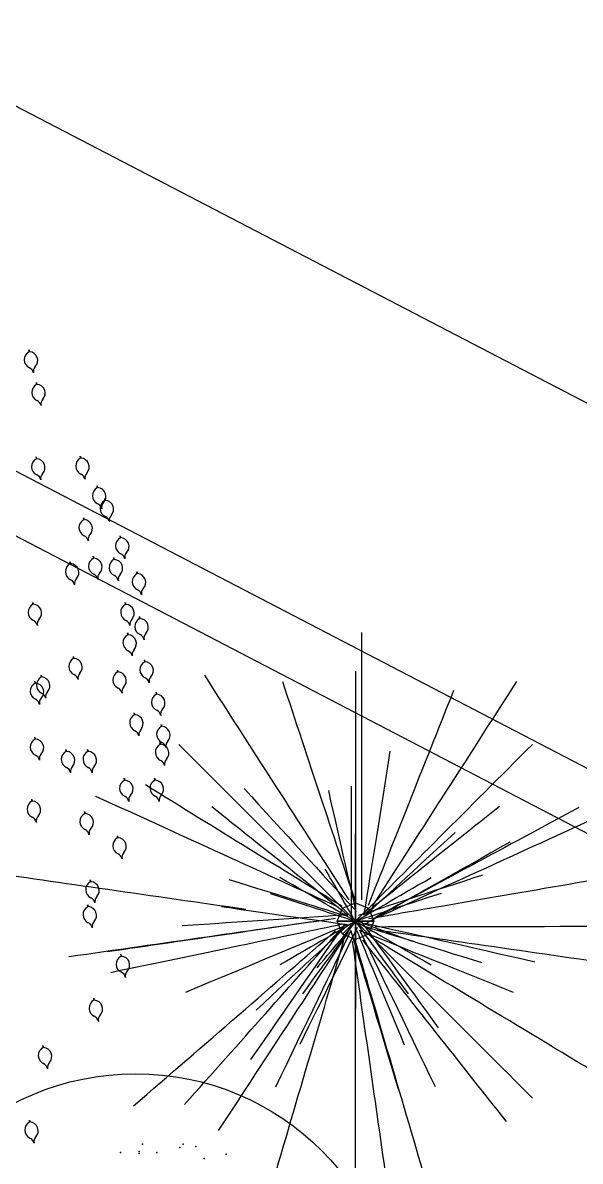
# Model space of a CAD drawing. Extents: x 3907.4 to 3911.57, y -3054.42 to -3053.7.
# Drawn here: x 3907.68989 to 3907.69954, y -3053.82828 to -3053.80858 of the extents above; entities that cross this region are included whole.
import ezdxf

# ---------------------------------------------------------------- set-up
doc = ezdxf.new("R2010")
doc.units = 0
doc.header["$LTSCALE"] = 2
doc.header["$MEASUREMENT"] = 0
for name, color, linetype in [('ARAZİ', 7, 'CONTINUOUS'), ('AĞAÇ', 9, 'CONTINUOUS'), ('OLÇÜ', 6, 'CONTINUOUS')]:
    doc.layers.add(name, color=color, linetype=linetype)

msp = doc.modelspace()

# ---------------------------------------------------------------- linework, layer by layer
at = {"layer": 'ARAZİ', "color": 7}
msp.add_line((3907.654234502852, -3053.797852681288), (3907.806088762352, -3053.876846606288), dxfattribs=at)
at = {"layer": 'ARAZİ'}
msp.add_line((3907.805318985035, -3053.877573381978), (3907.653514297642, -3053.798605244172), dxfattribs=at)
at = {"layer": 'AĞAÇ'}
for p, q in [((3907.690001388304, -3053.814273569547), (3907.689997067911, -3053.8142395277)), ((3907.690009651226, -3053.814271937753), (3907.690005940975, -3053.81424270343)), ((3907.690131946471, -3053.814838909758), (3907.690127626077, -3053.81480486791)), ((3907.690140209392, -3053.814837277963), (3907.690136499141, -3053.81480804364)), ((3907.690127302164, -3053.816126113278), (3907.69012298177, -3053.81609207143)), ((3907.690135565085, -3053.816124481483), (3907.690131854834, -3053.81609524716)), ((3907.690892398448, -3053.816114822235), (3907.690888078054, -3053.816080780387)), ((3907.690900661369, -3053.81611319044), (3907.690896951119, -3053.816083956117)), ((3907.691181341439, -3053.816625657345), (3907.691177021045, -3053.816591615498)), ((3907.69118960436, -3053.81662402555), (3907.691185894109, -3053.816594791228)), ((3907.691314699839, -3053.816847759535), (3907.691310379445, -3053.816813717687)), ((3907.691322962761, -3053.81684612774), (3907.69131925251, -3053.816816893417)), ((3907.690947732623, -3053.817180184888), (3907.690943412229, -3053.817146143041)), ((3907.690955995544, -3053.817178553094), (3907.690952285293, -3053.817149318771)), ((3907.69158141664, -3053.817491856108), (3907.691577096247, -3053.81745781426)), ((3907.691589679562, -3053.817490224313), (3907.691585969311, -3053.81746098999)), ((3907.690713324056, -3053.817941458974), (3907.690709003662, -3053.817907417127)), ((3907.690721586977, -3053.81793982718), (3907.690717876726, -3053.817910592857)), ((3907.691114662238, -3053.81784721976), (3907.691110341845, -3053.817813177913)), ((3907.69112292516, -3053.817845587965), (3907.691119214909, -3053.817816353642)), ((3907.691470284745, -3053.817869429941), (3907.691465964352, -3053.817835388094)), ((3907.691478547667, -3053.817867798147), (3907.691474837416, -3053.817838563824)), ((3907.691870359631, -3053.818113742312), (3907.691866039238, -3053.818079700465)), ((3907.691878622553, -3053.818112110518), (3907.691874912302, -3053.818082876195)), ((3907.690068700101, -3053.818644173444), (3907.690064379707, -3053.818610131596)), ((3907.690076963022, -3053.818642541649), (3907.690073252772, -3053.818613307326)), ((3907.69167032203, -3053.818646787791), (3907.691666001636, -3053.818612745943)), ((3907.691678584952, -3053.818645155996), (3907.691674874701, -3053.818615921673)), ((3907.691914812642, -3053.818891100162), (3907.691910492249, -3053.818857058314)), ((3907.691923075563, -3053.818889468367), (3907.691919365313, -3053.818860234044)), ((3907.691709561018, -3053.819171209249), (3907.691705240625, -3053.819137167402)), ((3907.69171782394, -3053.819169577454), (3907.691714113689, -3053.819140343131)), ((3907.690771926118, -3053.819581126008), (3907.690767605724, -3053.81954708416)), ((3907.69078018904, -3053.819579494213), (3907.690776478789, -3053.81955025989)), ((3907.692002571649, -3053.819639685624), (3907.691998251255, -3053.819605643777)), ((3907.69201083457, -3053.81963805383), (3907.692007124319, -3053.819608819507)), ((3907.690104763468, -3053.820010215142), (3907.690100443074, -3053.819976173294)), ((3907.690212267887, -3053.819902789128), (3907.690207947493, -3053.81986874728)), ((3907.690220530809, -3053.819901157333), (3907.690216820558, -3053.81987192301)), ((3907.691533754514, -3053.819815364288), (3907.691529434121, -3053.819781322441)), ((3907.691542017435, -3053.819813732493), (3907.691538307185, -3053.819784498171)), ((3907.69011302639, -3053.820008583347), (3907.690109316139, -3053.819979349024)), ((3907.692203755633, -3053.820201503489), (3907.692199435239, -3053.820167461642)), ((3907.692212018555, -3053.820199871695), (3907.692208308304, -3053.820170637372)), ((3907.691825906937, -3053.820556866955), (3907.691821586543, -3053.820522825108)), ((3907.691834169858, -3053.820555235161), (3907.691830459607, -3053.820526000838)), ((3907.692292661339, -3053.820756758963), (3907.692288340945, -3053.820722717116)), ((3907.69230092426, -3053.820755127168), (3907.69229721401, -3053.820725892846)), ((3907.690104763468, -3053.820977048518), (3907.690100443074, -3053.820943006671)), ((3907.69011302639, -3053.820975416724), (3907.690109316139, -3053.820946182401)), ((3907.6906422843, -3053.821191900546), (3907.690637963907, -3053.821157858698)), ((3907.691018548978, -3053.821191900546), (3907.691014228584, -3053.821157858698)), ((3907.692270434833, -3053.821067702252), (3907.692266114439, -3053.821033660405)), ((3907.692278697755, -3053.821066070457), (3907.692274987504, -3053.821036836135)), ((3907.690650547222, -3053.821190268751), (3907.690646836971, -3053.821161034428)), ((3907.6910268119, -3053.821190268751), (3907.691023101649, -3053.821161034428)), ((3907.69165095864, -3053.821689269602), (3907.691646638246, -3053.821655227755)), ((3907.691659221561, -3053.821687637807), (3907.691655511311, -3053.821658403484)), ((3907.692178378153, -3053.821689269602), (3907.692174057759, -3053.821655227755)), ((3907.692186641074, -3053.821687637807), (3907.692182930823, -3053.821658403484)), ((3907.690051011416, -3053.822051307909), (3907.690046691022, -3053.822017266061)), ((3907.690059274338, -3053.822049676114), (3907.690055564087, -3053.822020441791)), ((3907.690964796926, -3053.822266159936), (3907.690960476533, -3053.822232118089)), ((3907.690973059848, -3053.822264528142), (3907.690969349597, -3053.822235293819)), ((3907.691533754514, -3053.822684781782), (3907.691529434121, -3053.822650739935)), ((3907.691542017435, -3053.822683149988), (3907.691538307185, -3053.822653915665)), ((3907.691064937064, -3053.823446055682), (3907.69106061667, -3053.823412013835)), ((3907.691073199986, -3053.823444423887), (3907.691069489735, -3053.823415189564)), ((3907.691018548978, -3053.823877549022), (3907.691014228584, -3053.823843507174)), ((3907.6910268119, -3053.823875917227), (3907.691023101649, -3053.823846682904)), ((3907.691592356577, -3053.824734365573), (3907.691588036183, -3053.824700323726)), ((3907.691600619498, -3053.824732733779), (3907.691596909248, -3053.824703499456)), ((3907.691123539127, -3053.82549563966), (3907.691119218733, -3053.825461597813)), ((3907.691131802048, -3053.825494007865), (3907.691128091798, -3053.825464773543)), ((3907.690244506605, -3053.826315473176), (3907.690240186212, -3053.826281431329)), ((3907.690252769527, -3053.826313841382), (3907.690249059276, -3053.826284607059)), ((3907.690010098038, -3053.827603783068), (3907.690005777644, -3053.82756974122)), ((3907.69001836096, -3053.827602151273), (3907.690014650709, -3053.82757291695))]:
    msp.add_line(p, q, dxfattribs=at)
msp.add_circle((3907.691846951908, -3053.831323663692), 0.004556619573547082, dxfattribs=at)
for centre, radius, start, end in [((3907.690071480888, -3053.814410742039), 0.000154043055683673, 117.0661848723325, 245.5617558112027), ((3907.68999696572, -3053.814425457592), 0.000154043055683673, 316.7807498823022, 85.276320846058), ((3907.689956534705, -3053.814663690565), 0.0001237978734287271, 11.1712527772592, 65.56175581120272), ((3907.690199439128, -3053.814615720833), 0.0001237978734287271, 136.7807498823022, 191.1712527772592), ((3907.690202039055, -3053.81497608225), 0.000154043055683673, 117.0661848723325, 245.5617558112027), ((3907.690127523886, -3053.814990797802), 0.000154043055683673, 316.7807498823022, 85.276320846058), ((3907.690087092871, -3053.815229030776), 0.0001237978734287271, 11.1712527772592, 65.56175581120272), ((3907.690329997294, -3053.815181061043), 0.0001237978734287271, 136.7807498823022, 191.1712527772592), ((3907.690197394748, -3053.81626328577), 0.000154043055683673, 117.0661848723325, 245.5617558112027), ((3907.690122879579, -3053.816278001322), 0.000154043055683673, 316.7807498823022, 85.276320846058), ((3907.690962491032, -3053.816251994727), 0.000154043055683673, 117.0661848723325, 245.5617558112027), ((3907.690887975863, -3053.816266710279), 0.000154043055683673, 316.7807498823022, 85.276320846058), ((3907.690082448564, -3053.816516234296), 0.0001237978734287271, 11.1712527772592, 65.56175581120272), ((3907.690325352987, -3053.816468264563), 0.0001237978734287271, 136.7807498823022, 191.1712527772592), ((3907.690847544848, -3053.816504943253), 0.0001237978734287271, 11.1712527772592, 65.56175581120272), ((3907.691090449271, -3053.816456973521), 0.0001237978734287271, 136.7807498823022, 191.1712527772592), ((3907.691251434023, -3053.816762829837), 0.000154043055683673, 117.0661848723325, 245.5617558112027), ((3907.691176918854, -3053.816777545389), 0.000154043055683673, 316.7807498823022, 85.276320846058), ((3907.691136487839, -3053.817015778363), 0.0001237978734287271, 11.1712527772592, 65.56175581120272), ((3907.691384792424, -3053.816984932027), 0.000154043055683673, 117.0661848723325, 245.5617558112027), ((3907.691379392262, -3053.816967808631), 0.0001237978734287271, 136.7807498823022, 191.1712527772592), ((3907.691310277255, -3053.816999647579), 0.000154043055683673, 316.7807498823022, 85.276320846058), ((3907.691017825207, -3053.81731735738), 0.000154043055683673, 117.0661848723325, 245.5617558112027), ((3907.690943310038, -3053.817332072932), 0.000154043055683673, 316.7807498823022, 85.276320846058), ((3907.69126984624, -3053.817237880553), 0.0001237978734287271, 11.1712527772592, 65.56175581120272), ((3907.691512750663, -3053.81718991082), 0.0001237978734287271, 136.7807498823022, 191.1712527772592), ((3907.690902879023, -3053.817570305906), 0.0001237978734287271, 11.1712527772592, 65.56175581120272), ((3907.691145783446, -3053.817522336174), 0.0001237978734287271, 136.7807498823022, 191.1712527772592), ((3907.691651509225, -3053.8176290286), 0.000154043055683673, 117.0661848723325, 245.5617558112027), ((3907.691576994056, -3053.817643744152), 0.000154043055683673, 316.7807498823022, 85.276320846058), ((3907.691536563041, -3053.817881977126), 0.0001237978734287271, 11.1712527772592, 65.56175581120272), ((3907.691779467464, -3053.817834007393), 0.0001237978734287271, 136.7807498823022, 191.1712527772592), ((3907.69078341664, -3053.818078631467), 0.000154043055683673, 117.0661848723325, 245.5617558112027), ((3907.690708901471, -3053.818093347019), 0.000154043055683673, 316.7807498823022, 85.276320846058), ((3907.691184754823, -3053.817984392252), 0.000154043055683673, 117.0661848723325, 245.5617558112027), ((3907.691110239654, -3053.817999107804), 0.000154043055683673, 316.7807498823022, 85.276320846058), ((3907.69154037733, -3053.818006602434), 0.000154043055683673, 117.0661848723325, 245.5617558112027), ((3907.691465862161, -3053.818021317986), 0.000154043055683673, 316.7807498823022, 85.276320846058), ((3907.690911374879, -3053.81828361026), 0.0001237978734287271, 136.7807498823022, 191.1712527772592), ((3907.691069808639, -3053.818237340778), 0.0001237978734287271, 11.1712527772592, 65.56175581120272), ((3907.691312713062, -3053.818189371046), 0.0001237978734287271, 136.7807498823022, 191.1712527772592), ((3907.691425431146, -3053.818259550959), 0.0001237978734287271, 11.1712527772592, 65.56175581120272), ((3907.691668335568, -3053.818211581227), 0.0001237978734287271, 136.7807498823022, 191.1712527772592), ((3907.691940452216, -3053.818250914805), 0.000154043055683673, 117.0661848723325, 245.5617558112027), ((3907.691865937047, -3053.818265630357), 0.000154043055683673, 316.7807498823022, 85.276320846058), ((3907.690668470456, -3053.818331579992), 0.0001237978734287271, 11.1712527772592, 65.56175581120272), ((3907.691825506032, -3053.81850386333), 0.0001237978734287271, 11.1712527772592, 65.56175581120272), ((3907.692068410455, -3053.818455893598), 0.0001237978734287271, 136.7807498823022, 191.1712527772592), ((3907.690138792686, -3053.818781345936), 0.000154043055683673, 117.0661848723325, 245.5617558112027), ((3907.690064277517, -3053.818796061488), 0.000154043055683673, 316.7807498823022, 85.276320846058), ((3907.691740414615, -3053.818783960283), 0.000154043055683673, 117.0661848723325, 245.5617558112027), ((3907.691665899446, -3053.818798675835), 0.000154043055683673, 316.7807498823022, 85.276320846058), ((3907.690023846501, -3053.819034294462), 0.0001237978734287271, 11.1712527772592, 65.56175581120272), ((3907.690266750924, -3053.818986324729), 0.0001237978734287271, 136.7807498823022, 191.1712527772592), ((3907.691625468431, -3053.819036908809), 0.0001237978734287271, 11.1712527772592, 65.56175581120272), ((3907.691868372854, -3053.818988939076), 0.0001237978734287271, 136.7807498823022, 191.1712527772592), ((3907.691984905226, -3053.819028272654), 0.000154043055683673, 117.0661848723325, 245.5617558112027), ((3907.691910390058, -3053.819042988206), 0.000154043055683673, 316.7807498823022, 85.276320846058), ((3907.691779653603, -3053.819308381741), 0.000154043055683673, 117.0661848723325, 245.5617558112027), ((3907.691705138434, -3053.819323097293), 0.000154043055683673, 316.7807498823022, 85.276320846058), ((3907.691869959042, -3053.81928122118), 0.0001237978734287271, 11.1712527772592, 65.56175581120272), ((3907.692112863465, -3053.819233251447), 0.0001237978734287271, 136.7807498823022, 191.1712527772592), ((3907.690842018703, -3053.8197182985), 0.000154043055683673, 117.0661848723325, 245.5617558112027), ((3907.690767503534, -3053.819733014052), 0.000154043055683673, 316.7807498823022, 85.276320846058), ((3907.691664707419, -3053.819561330267), 0.0001237978734287271, 11.1712527772592, 65.56175581120272), ((3907.691907611842, -3053.819513360535), 0.0001237978734287271, 136.7807498823022, 191.1712527772592), ((3907.692072664233, -3053.819776858116), 0.000154043055683673, 117.0661848723325, 245.5617558112027), ((3907.691998149064, -3053.819791573669), 0.000154043055683673, 316.7807498823022, 85.276320846058), ((3907.690282360471, -3053.82003996162), 0.000154043055683673, 117.0661848723325, 245.5617558112027), ((3907.690207845303, -3053.820054677172), 0.000154043055683673, 316.7807498823022, 85.276320846058), ((3907.690727072519, -3053.819971247025), 0.0001237978734287271, 11.1712527772592, 65.56175581120272), ((3907.690969976942, -3053.819923277293), 0.0001237978734287271, 136.7807498823022, 191.1712527772592), ((3907.691603847099, -3053.81995253678), 0.000154043055683673, 117.0661848723325, 245.5617558112027), ((3907.69152933193, -3053.819967252332), 0.000154043055683673, 316.7807498823022, 85.276320846058), ((3907.691957718049, -3053.820029806642), 0.0001237978734287271, 11.1712527772592, 65.56175581120272), ((3907.692200622472, -3053.81998183691), 0.0001237978734287271, 136.7807498823022, 191.1712527772592), ((3907.690174856052, -3053.820147387634), 0.000154043055683673, 117.0661848723325, 245.5617558112027), ((3907.690100340883, -3053.820162103186), 0.000154043055683673, 316.7807498823022, 85.276320846058), ((3907.69041031871, -3053.820244940413), 0.0001237978734287271, 136.7807498823022, 191.1712527772592), ((3907.691488900914, -3053.820205485306), 0.0001237978734287271, 11.1712527772592, 65.56175581120272), ((3907.691731805337, -3053.820157515574), 0.0001237978734287271, 136.7807498823022, 191.1712527772592), ((3907.690059909869, -3053.820400336159), 0.0001237978734287271, 11.1712527772592, 65.56175581120272), ((3907.690302814291, -3053.820352366427), 0.0001237978734287271, 136.7807498823022, 191.1712527772592), ((3907.690167414288, -3053.820292910146), 0.0001237978734287271, 11.1712527772592, 65.56175581120272), ((3907.692273848217, -3053.820338675982), 0.000154043055683673, 117.0661848723325, 245.5617558112027), ((3907.692199333048, -3053.820353391534), 0.000154043055683673, 316.7807498823022, 85.276320846058), ((3907.691895999521, -3053.820694039447), 0.000154043055683673, 117.0661848723325, 245.5617558112027), ((3907.691821484352, -3053.820708754999), 0.000154043055683673, 316.7807498823022, 85.276320846058), ((3907.692158902033, -3053.820591624507), 0.0001237978734287271, 11.1712527772592, 65.56175581120272), ((3907.692401806456, -3053.820543654775), 0.0001237978734287271, 136.7807498823022, 191.1712527772592), ((3907.692362753923, -3053.820893931455), 0.000154043055683673, 117.0661848723325, 245.5617558112027), ((3907.692288238754, -3053.820908647007), 0.000154043055683673, 316.7807498823022, 85.276320846058), ((3907.691781053337, -3053.820946987973), 0.0001237978734287271, 11.1712527772592, 65.56175581120272), ((3907.69202395776, -3053.820899018241), 0.0001237978734287271, 136.7807498823022, 191.1712527772592), ((3907.690174856052, -3053.82111422101), 0.000154043055683673, 117.0661848723325, 245.5617558112027), ((3907.690100340883, -3053.821128936563), 0.000154043055683673, 316.7807498823022, 85.276320846058), ((3907.692340527417, -3053.821204874744), 0.000154043055683673, 117.0661848723325, 245.5617558112027), ((3907.692266012249, -3053.821219590296), 0.000154043055683673, 316.7807498823022, 85.276320846058), ((3907.692247807739, -3053.821146879981), 0.0001237978734287271, 11.1712527772592, 65.56175581120272), ((3907.692490712162, -3053.821098910249), 0.0001237978734287271, 136.7807498823022, 191.1712527772592), ((3907.690059909869, -3053.821367169536), 0.0001237978734287271, 11.1712527772592, 65.56175581120272), ((3907.690302814291, -3053.821319199804), 0.0001237978734287271, 136.7807498823022, 191.1712527772592), ((3907.690712376885, -3053.821329073038), 0.000154043055683673, 117.0661848723325, 245.5617558112027), ((3907.690637861716, -3053.82134378859), 0.000154043055683673, 316.7807498823022, 85.276320846058), ((3907.691088641563, -3053.821329073038), 0.000154043055683673, 117.0661848723325, 245.5617558112027), ((3907.691014126394, -3053.82134378859), 0.000154043055683673, 316.7807498823022, 85.276320846058), ((3907.692225581234, -3053.82145782327), 0.0001237978734287271, 11.1712527772592, 65.56175581120272), ((3907.692468485656, -3053.821409853538), 0.0001237978734287271, 136.7807498823022, 191.1712527772592), ((3907.690597430701, -3053.821582021564), 0.0001237978734287271, 11.1712527772592, 65.56175581120272), ((3907.690840335124, -3053.821534051831), 0.0001237978734287271, 136.7807498823022, 191.1712527772592), ((3907.690973695378, -3053.821582021564), 0.0001237978734287271, 11.1712527772592, 65.56175581120272), ((3907.691216599801, -3053.821534051831), 0.0001237978734287271, 136.7807498823022, 191.1712527772592), ((3907.691721051224, -3053.821826442094), 0.000154043055683673, 117.0661848723325, 245.5617558112027), ((3907.691646536055, -3053.821841157646), 0.000154043055683673, 316.7807498823022, 85.276320846058), ((3907.692248470737, -3053.821826442094), 0.000154043055683673, 117.0661848723325, 245.5617558112027), ((3907.692173955568, -3053.821841157646), 0.000154043055683673, 316.7807498823022, 85.276320846058), ((3907.691849009463, -3053.822031420888), 0.0001237978734287271, 136.7807498823022, 191.1712527772592), ((3907.692376428976, -3053.822031420888), 0.0001237978734287271, 136.7807498823022, 191.1712527772592), ((3907.690121104001, -3053.822188480401), 0.000154043055683673, 117.0661848723325, 245.5617558112027), ((3907.690046588832, -3053.822203195953), 0.000154043055683673, 316.7807498823022, 85.276320846058), ((3907.69160610504, -3053.82207939062), 0.0001237978734287271, 11.1712527772592, 65.56175581120272), ((3907.692133524553, -3053.82207939062), 0.0001237978734287271, 11.1712527772592, 65.56175581120272), ((3907.690006157817, -3053.822441428927), 0.0001237978734287271, 11.1712527772592, 65.56175581120272), ((3907.69024906224, -3053.822393459194), 0.0001237978734287271, 136.7807498823022, 191.1712527772592), ((3907.691034889511, -3053.822403332428), 0.000154043055683673, 117.0661848723325, 245.5617558112027), ((3907.690960374342, -3053.822418047981), 0.000154043055683673, 316.7807498823022, 85.276320846058), ((3907.69116284775, -3053.822608311222), 0.0001237978734287271, 136.7807498823022, 191.1712527772592), ((3907.690919943327, -3053.822656280954), 0.0001237978734287271, 11.1712527772592, 65.56175581120272), ((3907.691603847099, -3053.822821954275), 0.000154043055683673, 117.0661848723325, 245.5617558112027), ((3907.69152933193, -3053.822836669827), 0.000154043055683673, 316.7807498823022, 85.276320846058), ((3907.691488900914, -3053.8230749028), 0.0001237978734287271, 11.1712527772592, 65.56175581120272), ((3907.691731805337, -3053.823026933068), 0.0001237978734287271, 136.7807498823022, 191.1712527772592), ((3907.691135029649, -3053.823583228174), 0.000154043055683673, 117.0661848723325, 245.5617558112027), ((3907.691060514479, -3053.823597943726), 0.000154043055683673, 316.7807498823022, 85.276320846058), ((3907.691262987888, -3053.823788206968), 0.0001237978734287271, 136.7807498823022, 191.1712527772592), ((3907.691088641563, -3053.824014721514), 0.000154043055683673, 117.0661848723325, 245.5617558112027), ((3907.691014126394, -3053.824029437066), 0.000154043055683673, 316.7807498823022, 85.276320846058), ((3907.691020083465, -3053.8238361767), 0.0001237978734287271, 11.1712527772592, 65.56175581120272), ((3907.690973695378, -3053.82426767004), 0.0001237978734287271, 11.1712527772592, 65.56175581120272), ((3907.691216599801, -3053.824219700307), 0.0001237978734287271, 136.7807498823022, 191.1712527772592), ((3907.691662449161, -3053.824871538066), 0.000154043055683673, 117.0661848723325, 245.5617558112027), ((3907.691587933993, -3053.824886253618), 0.000154043055683673, 316.7807498823022, 85.276320846058), ((3907.691547502977, -3053.825124486591), 0.0001237978734287271, 11.1712527772592, 65.56175581120272), ((3907.6917904074, -3053.825076516859), 0.0001237978734287271, 136.7807498823022, 191.1712527772592), ((3907.691193631711, -3053.825632812152), 0.000154043055683673, 117.0661848723325, 245.5617558112027), ((3907.691119116542, -3053.825647527704), 0.000154043055683673, 316.7807498823022, 85.276320846058), ((3907.691078685527, -3053.825885760678), 0.0001237978734287271, 11.1712527772592, 65.56175581120272), ((3907.69132158995, -3053.825837790946), 0.0001237978734287271, 136.7807498823022, 191.1712527772592), ((3907.69031459919, -3053.826452645668), 0.000154043055683673, 117.0661848723325, 245.5617558112027), ((3907.690240084021, -3053.826467361221), 0.000154043055683673, 316.7807498823022, 85.276320846058), ((3907.690199653006, -3053.826705594194), 0.0001237978734287271, 11.1712527772592, 65.56175581120272), ((3907.690442557428, -3053.826657624462), 0.0001237978734287271, 136.7807498823022, 191.1712527772592), ((3907.690080190623, -3053.82774095556), 0.000154043055683673, 117.0661848723325, 245.5617558112027), ((3907.690005675454, -3053.827755671112), 0.000154043055683673, 316.7807498823022, 85.276320846058), ((3907.689965244439, -3053.827993904086), 0.0001237978734287271, 11.1712527772592, 65.56175581120272), ((3907.690208148862, -3053.827945934353), 0.0001237978734287271, 136.7807498823022, 191.1712527772592)]:
    msp.add_arc(centre, radius, start, end, dxfattribs=at)
at = {"layer": 'AĞAÇ', "extrusion": (-0.9999999999999999, 0, 0)}
for centre, major_axis, ratio, start_param, end_param in [((3907.695751825927, -3053.819885957022, 0.003740043037768648), (0, 0.006906802404758727), 0.5000000000000079, 1.461387842806653, 2.165610410267319), ((3907.695643607281, -3053.822695633763, 0.004921622624848622), (0, 0.001462955680155943), 0.5000000000000021, 1.837123850839248, 2.938698074178724)]:
    msp.add_ellipse(centre, major_axis=major_axis, ratio=ratio, start_param=start_param, end_param=end_param, dxfattribs=at)
at = {"layer": 'AĞAÇ', "extrusion": (-0.841253532831181, -0.5406408174555978, -9.860761315262648e-32)}
msp.add_ellipse((3907.693442183577, -3053.820505284362, 0.003740043037768648), major_axis=(0.003734099298113131, -0.005810371923570307), ratio=0.4999999999999963, start_param=4.602980496396446, end_param=5.307203063857104, dxfattribs=at)
at = {"layer": 'AĞAÇ', "extrusion": (-1, 0, 0)}
for centre, major_axis, ratio, start_param, end_param in [((3907.695651622362, -3053.820541413844, 0.002679485731127948), (0, 0.004271890500033682), 0.4999999999999885, 1.39635302271708, 2.475279115979882), ((3907.695651622362, -3053.821134073983, 0.003306260407672677), (0, 0.003500798692481418), 0.5000000000000066, 1.516849973508, 2.509574619965996), ((3907.695572862339, -3053.821608283248, 0.003871850912585635), (0, -0.002809425994409194), 0.5000000000000021, -1.504776812725869, -0.5175135617410569), ((3907.695651622362, -3053.821708409382, 0.004868695016962389), (0, 0.002491791351718267), 0.4999999999999984, 1.924576018395239, 2.863626841919876), ((3907.695651622362, -3053.826595375244, 0.004505282663572301), (0, 0.002519764993262271), 0.4999999999999997, 0.2844753993467102, 1.181910297679357)]:
    msp.add_ellipse(centre, major_axis=major_axis, ratio=ratio, start_param=start_param, end_param=end_param, dxfattribs=at)
at = {"layer": 'AĞAÇ', "extrusion": (-0.949361441084128, -0.3141860184391846, 5.916456789157589e-31)}
msp.add_ellipse((3907.694324966559, -3053.819798614478, 0.004721867698193848), major_axis=(-0.002264062456957914, 0.006841213391734959), ratio=0.4999999999999993, start_param=1.597348948856272, end_param=2.191813237894506, dxfattribs=at)
at = {"layer": 'AĞAÇ', "extrusion": (-0.9292079362433757, 0.369557317912021, 2.958228394578794e-31)}
msp.add_ellipse((3907.697418593521, -3053.819958876161, 0.004721867698193848), major_axis=(0.002663074739401922, 0.006695984797818646), ratio=0.5000000000000038, start_param=1.597348948856272, end_param=2.191813237894499, dxfattribs=at)
at = {"layer": 'AĞAÇ', "extrusion": (-0.8412535328311813, 0.5406408174555972, -1.97215226305253e-31)}
msp.add_ellipse((3907.698029654353, -3053.820613632637, 0.003740043037768646), major_axis=(-0.00373409929811312, -0.005810371923570297), ratio=0.4999999999999974, start_param=4.602980496396445, end_param=5.307203063857101, dxfattribs=at)
at = {"layer": 'AĞAÇ', "extrusion": (-0.7071067811865476, -0.7071067811865476, 0)}
msp.add_ellipse((3907.693115112543, -3053.821592070612, 0.002679485731127948), major_axis=(-0.003020682741060217, 0.003020682741060217), ratio=0.4999999999999869, start_param=1.396353022717083, end_param=2.475279115979879, dxfattribs=at)
at = {"layer": 'AĞAÇ', "extrusion": (-0.7071067811865476, 0.7071067811865476, 0)}
msp.add_ellipse((3907.698188132181, -3053.821592070612, 0.002679485731127948), major_axis=(0.003020682741060203, 0.003020682741060203), ratio=0.4999999999999892, start_param=1.396353022717084, end_param=2.475279115979887, dxfattribs=at)
at = {"layer": 'AĞAÇ', "extrusion": (-0.9875580757266765, 0.1572547203330444, 2.958228394578794e-31)}
msp.add_ellipse((3907.696381012929, -3053.82033852998, 0.005404043426142961), major_axis=(-0.001038479785856075, -0.006521642700639316), ratio=0.4999999999999893, start_param=-1.44032722870796, end_param=-0.973236713499861, dxfattribs=at)
at = {"layer": 'AĞAÇ', "extrusion": (-0.5252981766644671, -0.8509182249740488, -9.860761315262648e-31)}
msp.add_ellipse((3907.691852096591, -3053.821664391986, 0.004721867698193848), major_axis=(0.006131819667455803, -0.003785362208040717), ratio=0.499999999999996, start_param=-1.544243704733525, end_param=-0.9497794156953022, dxfattribs=at)
at = {"layer": 'AĞAÇ', "extrusion": (-0.7386790800818973, -0.6740572799468616, 5.916456789157589e-31)}
msp.add_ellipse((3907.693143209179, -3053.821195262119, 0.005404043426142969), major_axis=(-0.004451344024849849, 0.004878093905703905), ratio=0.4999999999999988, start_param=1.701265424881829, end_param=2.168355940089942, dxfattribs=at)
at = {"layer": 'AĞAÇ', "extrusion": (-0.9751545182748007, -0.2215257670977376, 3.944304526105059e-31)}
msp.add_ellipse((3907.694954171373, -3053.820873991061, 0.004446841721220059), major_axis=(0.0007659307474313144, -0.003371620551543817), ratio=0.5000000000000009, start_param=-1.271194567651803, end_param=-0.4108578233287881, dxfattribs=at)
at = {"layer": 'AĞAÇ', "extrusion": (-0.415415013001886, -0.9096319953545184, -9.860761315262648e-32)}
msp.add_ellipse((3907.69183402243, -3053.822274982604, 0.003740043037768649), major_axis=(-0.00628264845296019, 0.002869189410774361), ratio=0.4999999999999984, start_param=1.461387842806656, end_param=2.165610410267317, dxfattribs=at)
at = {"layer": 'AĞAÇ', "extrusion": (-0.6234898018587336, -0.7818314824680297, 3.944304526105059e-31)}
msp.add_ellipse((3907.693310422946, -3053.822261536199, 0.003306260407672677), major_axis=(0.002737034631564938, -0.002182712283122593), ratio=0.4999999999999966, start_param=4.65844262709779, end_param=5.651167273555759, dxfattribs=at)
at = {"layer": 'AĞAÇ', "extrusion": (-0.6234898018587337, 0.7818314824680296, 1.183291357831518e-30)}
msp.add_ellipse((3907.697992821778, -3053.822261536199, 0.003306260407672677), major_axis=(-0.002737034631564942, -0.002182712283122598), ratio=0.4999999999999962, start_param=4.658442627097782, end_param=5.651167273555755, dxfattribs=at)
at = {"layer": 'AĞAÇ', "extrusion": (-0.4154150130018864, 0.9096319953545183, 4.930380657631324e-31)}
msp.add_ellipse((3907.699552474425, -3053.822457279342, 0.003740043037768649), major_axis=(-0.006282648452960283, -0.002869189410774406), ratio=0.4999999999999898, start_param=4.602980496396454, end_param=5.307203063857104, dxfattribs=at)
at = {"layer": 'AĞAÇ', "extrusion": (-0.4742677110384552, 0.880380678040099, -1.577721810442024e-30)}
msp.add_ellipse((3907.69968543504, -3053.822070188814, 0.004721867698193844), major_axis=(-0.006344129668416743, -0.003417630499421431), ratio=0.4999999999999941, start_param=-1.544243704733526, end_param=-0.9497794156953067, dxfattribs=at)
at = {"layer": 'AĞAÇ', "extrusion": (1, 0, 0)}
for centre, major_axis, ratio, start_param, end_param in [((3907.695651622362, -3053.821661785618, 0.004505282663572301), (0, 0.002519764993262198), 0.4999999999999938, 3.426068052936368, 4.323502951269101), ((3907.695651622362, -3053.827715747019, 0.002679485731127947), (0, 0.004271890500033627), 0.4999999999999939, 4.537945676306867, 5.616871769569663)]:
    msp.add_ellipse(centre, major_axis=major_axis, ratio=ratio, start_param=start_param, end_param=end_param, dxfattribs=at)
at = {"layer": 'AĞAÇ', "extrusion": (-0.6794242010368755, 0.7337457018922858, -3.155443620884047e-30)}
msp.add_ellipse((3907.698121453941, -3053.821897275472, 0.004446841721220063), major_axis=(0.002536943675842971, 0.002349125760587009), ratio=0.500000000000003, start_param=1.870398085938015, end_param=2.73073483026104, dxfattribs=at)
at = {"layer": 'AĞAÇ', "extrusion": (-0.4927856978357382, 0.8701507087904626, 2.958228394578794e-31)}
msp.add_ellipse((3907.699069570705, -3053.822335783135, 0.005404043426142964), major_axis=(0.00574630713668521, 0.00325426152472605), ratio=0.5000000000000016, start_param=1.701265424881837, end_param=2.16835594008994, dxfattribs=at)
at = {"layer": 'AĞAÇ', "extrusion": (0.1423148382732849, 0.9898214418809326, -3.697785493223493e-32)}
for centre in [(3907.693006900606, -3053.823818277825, 0.003740043037768649), (3907.699836801528, -3053.824831552333, 0.003740043037768649)]:
    msp.add_ellipse(centre, major_axis=(-0.006836501115065108, 0.0009829404672187928), ratio=0.4999999999999986, start_param=4.602980496396448, end_param=5.307203063857106, dxfattribs=at)
at = {"layer": 'AĞAÇ', "extrusion": (-0.8660254037844387, -0.5000000000000002, 4.733165431326071e-30)}
msp.add_ellipse((3907.694928207765, -3053.822891619755, 0.004921622624848625), major_axis=(-0.0007314778400779868, 0.001266956783625815), ratio=0.4999999999999983, start_param=1.837123850839297, end_param=2.938698074178735, dxfattribs=at)
at = {"layer": 'AĞAÇ', "extrusion": (-0.2957303172379251, -0.9552714689900227, 4.733165431326071e-30)}
msp.add_ellipse((3907.692484339794, -3053.82310529602, 0.004446841721220059), major_axis=(-0.003302874423274309, 0.001022494790956792), ratio=0.4999999999999992, start_param=1.870398085938014, end_param=2.730734830261029, dxfattribs=at)
at = {"layer": 'AĞAÇ', "extrusion": (0.4999999999999999, 0.8660254037844388, 0)}
msp.add_ellipse((3907.693515315388, -3053.822895183025, 0.004505282663572301), major_axis=(-0.002182180495731797, 0.001259882496631104), ratio=0.4999999999999945, start_param=3.426068052936397, end_param=4.323502951269121, dxfattribs=at)
at = {"layer": 'AĞAÇ', "extrusion": (0.5000000000000003, -0.8660254037844386, -7.888609052210118e-30)}
msp.add_ellipse((3907.697787929336, -3053.822895183025, 0.004505282663572301), major_axis=(0.002182180495731748, 0.001259882496631077), ratio=0.5, start_param=3.426068052936357, end_param=4.3235029512691, dxfattribs=at)
at = {"layer": 'AĞAÇ', "extrusion": (-0.3090169943749474, 0.9510565162951536, -1.97215226305253e-31)}
msp.add_ellipse((3907.698024229236, -3053.823274860537, 0.003871850912585638), major_axis=(0.002671922899031877, 0.0008681603767111839), ratio=0.4999999999999986, start_param=1.636815840863935, end_param=2.624079091848745, dxfattribs=at)
at = {"layer": 'AĞAÇ', "extrusion": (-0.1702300424911701, 0.9854043498145594, -5.423418723394456e-31)}
msp.add_ellipse((3907.699186431921, -3053.823517936911, 0.002679485731127948), major_axis=(0.004209539480664643, 0.0007272041013383526), ratio=0.499999999999994, start_param=1.396353022717073, end_param=2.475279115979882, dxfattribs=at)
at = {"layer": 'AĞAÇ', "extrusion": (-0.3090169943749471, -0.9510565162951538, 9.860761315262648e-32)}
msp.add_ellipse((3907.693349902915, -3053.823380706448, 0.004868695016962391), major_axis=(0.002369834402299582, -0.0007700058741174704), ratio=0.4999999999999954, start_param=-1.217016635194562, end_param=-0.2779658116699275, dxfattribs=at)
at = {"layer": 'AĞAÇ', "extrusion": (-0.3090169943749471, 0.9510565162951538, -1.281898970984144e-30)}
msp.add_ellipse((3907.697953341809, -3053.823380706448, 0.004868695016962391), major_axis=(-0.002369834402299582, -0.0007700058741174704), ratio=0.4999999999999952, start_param=-1.217016635194562, end_param=-0.2779658116699275, dxfattribs=at)
at = {"layer": 'AĞAÇ', "extrusion": (-0.1426082992432662, -0.9897792041596665, -1.232595164407831e-30)}
msp.add_ellipse((3907.693145852788, -3053.823847120169, 0.003871850912585638), major_axis=(-0.00278071142489184, 0.0004006474629125211), ratio=0.4999999999999982, start_param=1.636815840863929, end_param=2.624079091848738, dxfattribs=at)
at = {"layer": 'AĞAÇ', "extrusion": (0.142314838273285, -0.9898214418809328, -1.355854680848614e-31)}
msp.add_ellipse((3907.691437922287, -3053.824633185058, 0.003740043037768649), major_axis=(0.006836501115065114, 0.0009829404672187937), ratio=0.4999999999999977, start_param=4.602980496396448, end_param=5.307203063857105, dxfattribs=at)
at = {"layer": 'AĞAÇ', "extrusion": (0.144557942655436, -0.9894963371408848, -4.930380657631324e-32)}
msp.add_ellipse((3907.691157066958, -3053.824683190655, 0.004721867698193848), major_axis=(-0.007130430307966366, -0.001041702022410645), ratio=0.5000000000000002, start_param=1.597348948856275, end_param=2.191813237894502, dxfattribs=at)
at = {"layer": 'AĞAÇ', "extrusion": (0.06644032917176902, -0.997790400164056, -3.944304526105059e-31)}
msp.add_ellipse((3907.691794291719, -3053.824260842775, 0.005404043426142964), major_axis=(0.006589214993973458, 0.000438759095207943), ratio=0.4999999999999979, start_param=-1.440327228707964, end_param=-0.9732367134998592, dxfattribs=at)
at = {"layer": 'AĞAÇ', "extrusion": (0.2045512613911024, -0.9788558532609941, 3.944304526105059e-31)}
msp.add_ellipse((3907.692140303351, -3053.824862339882, 0.002679485731127948), major_axis=(-0.004181565020447912, -0.0008738205903065375), ratio=0.4999999999999999, start_param=1.396353022717077, end_param=2.47527911597989, dxfattribs=at)
at = {"layer": 'AĞAÇ', "extrusion": (0.6548607339452849, -0.7557495743542585, 7.888609052210118e-31)}
msp.add_ellipse((3907.692379642146, -3053.826831179109, 0.003740043037768649), major_axis=(0.00521981297754557, 0.004522993691995526), ratio=0.499999999999989, start_param=4.602980496396444, end_param=5.307203063857095, dxfattribs=at)
at = {"layer": 'AĞAÇ', "extrusion": (0.746773794024284, -0.6650781161326662, 7.888609052210118e-31)}
msp.add_ellipse((3907.692565089751, -3053.827442481036, 0.004721867698193848), major_axis=(0.00479263336147389, 0.005381342299347724), ratio=0.4999999999999925, start_param=-1.544243704733518, end_param=-0.9497794156952987, dxfattribs=at)
at = {"layer": 'AĞAÇ', "extrusion": (0.3852351161618901, -0.9228184573770373, -2.958228394578794e-31)}
msp.add_ellipse((3907.692888236541, -3053.825282169471, 0.003306260407672677), major_axis=(0.003230601648983315, 0.001348630590957498), ratio=0.499999999999997, start_param=4.658442627097781, end_param=5.651167273555764, dxfattribs=at)
at = {"layer": 'AĞAÇ', "extrusion": (0.8215288154233679, -0.5701669978428056, -1.577721810442024e-30)}
msp.add_ellipse((3907.693350022907, -3053.827226827189, 0.005404043426142964), major_axis=(0.003765272677144337, 0.005425217548373739), ratio=0.499999999999999, start_param=-1.440327228707963, end_param=-0.973236713499859, dxfattribs=at)
at = {"layer": 'AĞAÇ', "extrusion": (0.6794242010368754, -0.7337457018922858, -3.155443620884047e-30)}
msp.add_ellipse((3907.693181790782, -3053.826359885391, 0.004446841721220061), major_axis=(0.002536943675843053, 0.002349125760587084), ratio=0.4999999999999946, start_param=-1.271194567651789, end_param=-0.4108578233288065, dxfattribs=at)
at = {"layer": 'AĞAÇ', "extrusion": (0.900968867902419, -0.4338837391175582, -1.577721810442024e-30)}
msp.add_ellipse((3907.694352354707, -3053.826826537516, 0.003306260407672677), major_axis=(0.001518939626591737, 0.003154110634719337), ratio=0.4999999999999927, start_param=4.658442627097785, end_param=5.651167273555757, dxfattribs=at)
at = {"layer": 'AĞAÇ', "extrusion": (-0.4999999999999998, 0.8660254037844386, -2.366582715663035e-30)}
msp.add_ellipse((3907.693515315388, -3053.825361977837, 0.004505282663572301), major_axis=(-0.002182180495731828, -0.001259882496631121), ratio=0.4999999999999891, start_param=3.426068052936392, end_param=4.32350295126911, dxfattribs=at)
at = {"layer": 'AĞAÇ', "extrusion": (0.8972675738044048, -0.4414871470373253, 1.577721810442024e-30)}
msp.add_ellipse((3907.694609612364, -3053.826424732908, 0.003871850912585635), major_axis=(-0.0012403254670842, -0.002520806845786533), ratio=0.5000000000000083, start_param=1.636815840863917, end_param=2.624079091848763, dxfattribs=at)
at = {"layer": 'AĞAÇ', "extrusion": (0.8090169943749476, -0.587785252292473, 4.930380657631324e-31)}
msp.add_ellipse((3907.694229081511, -3053.82608653994, 0.004868695016962389), major_axis=(-0.001464638208329933, -0.002015901549976612), ratio=0.4999999999999965, start_param=1.92457601839524, end_param=2.863626841919872, dxfattribs=at)
at = {"layer": 'AĞAÇ', "extrusion": (0.7660444431189783, -0.6427876096865386, 1.104405267309417e-29)}
msp.add_ellipse((3907.694736681906, -3053.825231433258, 0.004921622624848622), major_axis=(0.000940369784724815, 0.001120689069312844), ratio=0.4999999999999996, start_param=-1.304468802750546, end_param=-0.2028945794111696, dxfattribs=at)
at = {"layer": 'AĞAÇ', "extrusion": (0.9579893475273423, 0.2868037831412562, -7.888609052210118e-31)}
msp.add_ellipse((3907.69663890543, -3053.827859768602, 0.005404043426142964), major_axis=(-0.001893996763139806, 0.006326376533344265), ratio=0.4999999999999943, start_param=-1.440327228707964, end_param=-0.9732367134998671, dxfattribs=at)
at = {"layer": 'AĞAÇ', "extrusion": (0.3420201433256684, 0.9396926207859084, -1.97215226305253e-31)}
msp.add_ellipse((3907.697000893091, -3053.824611145344, 0.004921622624848626), major_axis=(-0.001374728657179401, 0.0005003603114060479), ratio=0.500000000000001, start_param=-1.304468802750535, end_param=-0.2028945794111261, dxfattribs=at)
at = {"layer": 'AĞAÇ', "extrusion": (0.8090169943749478, 0.5877852522924727, 2.366582715663035e-30)}
msp.add_ellipse((3907.697074163213, -3053.82608653994, 0.004868695016962389), major_axis=(0.001464638208329944, -0.00201590154997663), ratio=0.4999999999999931, start_param=1.924576018395246, end_param=2.863626841919874, dxfattribs=at)
at = {"layer": 'AĞAÇ', "extrusion": (0.9232111633033733, 0.3842930495754929, 0)}
msp.add_ellipse((3907.696892922486, -3053.827216939842, 0.004446841721220063), major_axis=(0.001328702599928931, -0.003192025133734898), ratio=0.4999999999999992, start_param=1.87039808593801, end_param=2.730734830261051, dxfattribs=at)
at = {"layer": 'AĞAÇ', "extrusion": (-0.4999999999999993, -0.866025403784439, -3.155443620884047e-30)}
msp.add_ellipse((3907.697787929336, -3053.825361977837, 0.004505282663572301), major_axis=(0.002182180495731779, -0.001259882496631091), ratio=0.4999999999999943, start_param=3.426068052936351, end_param=4.32350295126909, dxfattribs=at)
at = {"layer": 'AĞAÇ', "extrusion": (0.9009688679024191, 0.4338837391175581, -3.944304526105059e-31)}
msp.add_ellipse((3907.696950890017, -3053.826826537516, 0.003306260407672677), major_axis=(-0.001518939626591725, 0.003154110634719313), ratio=0.499999999999997, start_param=4.658442627097786, end_param=5.651167273555762, dxfattribs=at)
at = {"layer": 'AĞAÇ', "extrusion": (0.3730643615218322, 0.9278054656889598, 7.888609052210118e-31)}
msp.add_ellipse((3907.699184343665, -3053.82568304922, 0.005404043426142962), major_axis=(-0.006127048010286659, 0.002463644954143326), ratio=0.4999999999999903, start_param=-1.440327228707972, end_param=-0.9732367134998691, dxfattribs=at)
at = {"layer": 'AĞAÇ', "extrusion": (0.8090169943749475, 0.5877852522924731, 1.97215226305253e-31)}
msp.add_ellipse((3907.697196734075, -3053.826121249703, 0.003871850912585635), major_axis=(0.001651339166920841, -0.002272873373915775), ratio=0.5000000000000023, start_param=1.636815840863919, end_param=2.624079091848742, dxfattribs=at)
at = {"layer": 'AĞAÇ', "extrusion": (0.2957303172379252, 0.9552714689900228, -1.281898970984144e-30)}
msp.add_ellipse((3907.69881890493, -3053.825151864843, 0.004446841721220063), major_axis=(-0.003302874423274334, 0.001022494790956799), ratio=0.4999999999999977, start_param=-1.271194567651793, end_param=-0.4108578233287856, dxfattribs=at)
at = {"layer": 'AĞAÇ', "extrusion": (0.7071067811865475, 0.7071067811865475, 0)}
msp.add_ellipse((3907.698188132181, -3053.826665090251, 0.00267948573112795), major_axis=(-0.003020682741060183, 0.003020682741060183), ratio=0.4999999999999933, start_param=4.537945676306861, end_param=5.616871769569666, dxfattribs=at)
at = {"layer": 'AĞAÇ', "extrusion": (0.2225209339563142, 0.9749279121818236, -2.958228394578794e-30)}
msp.add_ellipse((3907.698571050282, -3053.824794920803, 0.003306260407672675), major_axis=(-0.003413026360229848, 0.0007790009946440272), ratio=0.4999999999999943, start_param=4.658442627097783, end_param=5.651167273555759, dxfattribs=at)
at = {"layer": 'AĞAÇ', "extrusion": (-0.002005609838837105, 0.9999979887625646, 1.232595164407831e-32)}
msp.add_ellipse((3907.700179335122, -3053.824220438688, 0.004721867698193848), major_axis=(-0.007206106479970611, -1.445266712368204e-05), ratio=0.4999999999999924, start_param=-1.544243704733526, end_param=-0.949779415695304, dxfattribs=at)
at = {"layer": 'AĞAÇ', "extrusion": (0.8367951956749036, -0.5475160276150824, 1.97215226305253e-31)}
msp.add_ellipse((3907.693687591162, -3053.827130304198, 0.00267948573112795), major_axis=(0.002338928516985021, 0.003574697446877403), ratio=0.4999999999999958, start_param=4.537945676306857, end_param=5.616871769569669, dxfattribs=at)
at = {"layer": 'AĞAÇ', "extrusion": (0.9594929736144971, -0.2817325568414301, 6.902532920683853e-31)}
msp.add_ellipse((3907.694360192604, -3053.828171117176, 0.003740043037768651), major_axis=(-0.001945871101091266, -0.006627028377509888), ratio=0.4999999999999943, start_param=1.461387842806664, end_param=2.165610410267317, dxfattribs=at)
at = {"layer": 'AĞAÇ', "extrusion": (0.9899919683060384, 0.1411237141288997, -2.465190328815662e-31)}
msp.add_ellipse((3907.696190634021, -3053.828625033168, 0.004721867698193844), major_axis=(0.001016954556198845, -0.007134001886100567), ratio=0.4999999999999986, start_param=1.597348948856273, end_param=2.191813237894501, dxfattribs=at)
at = {"layer": 'AĞAÇ', "extrusion": (0.7846499935879401, 0.6199390192288634, -1.183291357831518e-30)}
msp.add_ellipse((3907.698379206607, -3053.827743674478, 0.004721867698193848), major_axis=(-0.004467355568564555, 0.005654282775408218), ratio=0.4999999999999867, start_param=-1.544243704733524, end_param=-0.9497794156953064, dxfattribs=at)
at = {"layer": 'AĞAÇ', "extrusion": (0.5166513335974293, 0.8561958885044927, 1.380506584136771e-30)}
msp.add_ellipse((3907.699232368776, -3053.826406331354, 0.003740043037768649), major_axis=(-0.005913575821667561, 0.003568408673312646), ratio=0.4999999999999913, start_param=4.60298049639645, end_param=5.307203063857102, dxfattribs=at)
at = {"layer": 'AĞAÇ', "extrusion": (0.9594929736144975, 0.2817325568414297, -3.3526588471893e-30)}
msp.add_ellipse((3907.696750762886, -3053.828227578389, 0.003740043037768646), major_axis=(-0.001945871101091249, 0.006627028377509843), ratio=0.4999999999999975, start_param=4.602980496396442, end_param=5.307203063857099, dxfattribs=at)
at = {"layer": 'AĞAÇ'}
for p in [(3907.690271919505, -3053.81501787018), (3907.69196332909, -3053.827985020739), (3907.692607560687, -3053.828043572712), (3907.692666128967, -3053.827985020739), (3907.692885747839, -3053.82802893879), (3907.69158264014, -3053.828131408814), (3907.69190476081, -3053.828116766749), (3907.69190476081, -3053.828146042736), (3907.692212236974, -3053.828131408814), (3907.693032163668, -3053.828233878838), (3907.693412852619, -3053.8281606848)]:
    msp.add_point(p, dxfattribs=at)
for points in [[(3907.695334648863, -3053.824128580431), (3907.695427488251, -3053.823904446321), (3907.695651622362, -3053.824128580431, 0.004898080128944304)], [(3907.695427488251, -3053.823904446321), (3907.695651622362, -3053.823811606932), (3907.695651622362, -3053.824128580431, 0.004898080128944304)], [(3907.695651622362, -3053.823811606932), (3907.695875756473, -3053.823904446321), (3907.695651622362, -3053.824128580431, 0.004898080128944304)], [(3907.695875756473, -3053.823904446321), (3907.695968595861, -3053.824128580431), (3907.695651622362, -3053.824128580431, 0.004898080128944304)], [(3907.695427488251, -3053.824352714542), (3907.695334648863, -3053.824128580431), (3907.695651622362, -3053.824128580431, 0.004898080128944304)], [(3907.695651622362, -3053.82444555393), (3907.695427488251, -3053.824352714542), (3907.695651622362, -3053.824128580431, 0.004898080128944304)], [(3907.695875756473, -3053.824352714542), (3907.695651622362, -3053.82444555393), (3907.695651622362, -3053.824128580431, 0.004898080128944304)], [(3907.695968595861, -3053.824128580431), (3907.695875756473, -3053.824352714542), (3907.695651622362, -3053.824128580431, 0.004898080128944304)]]:
    msp.add_3dface(points, dxfattribs=at)
at = {"layer": 'OLÇÜ', "color": 6}
msp.add_line((3907.662866015969, -3053.796027267143), (3907.706957255678, -3053.818960864901), dxfattribs=at)

doc.saveas('drawing.dxf')
